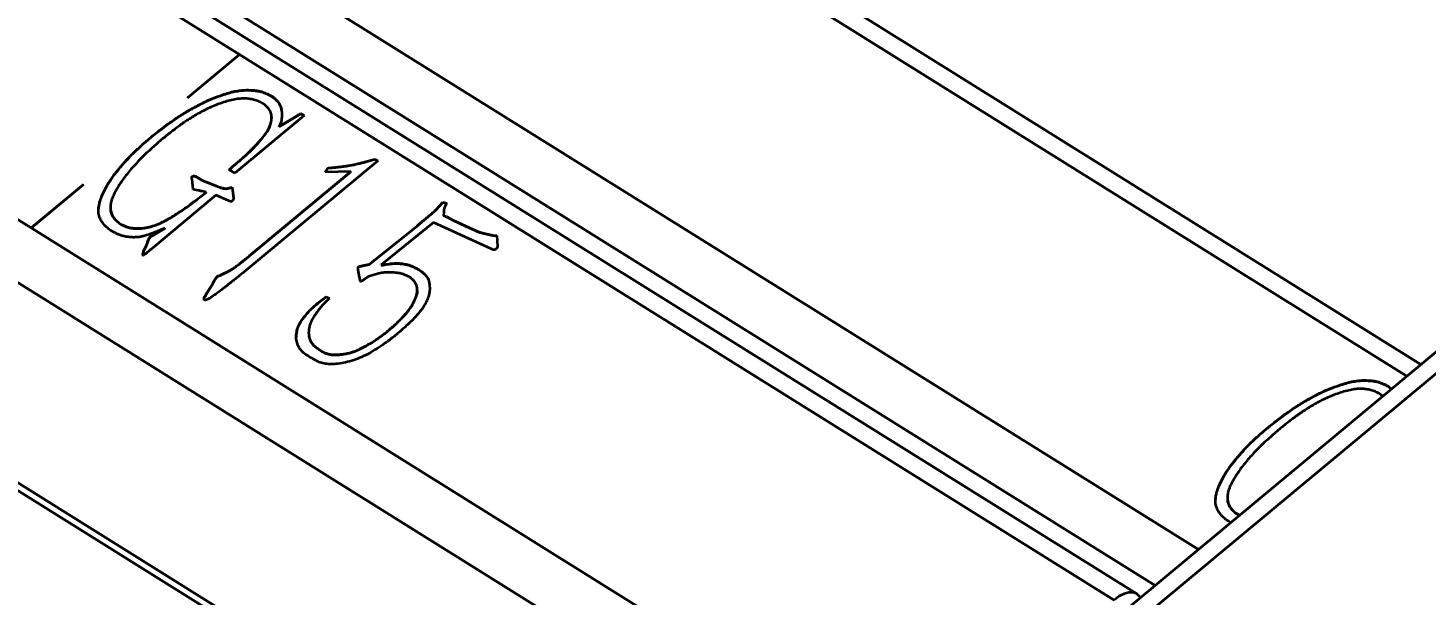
# Model space of a CAD drawing. Header units: millimetres. Extents: x 0 to 14850, y 0 to 10716.
# Drawn here: x 7693 to 8901, y 6221 to 6711 of the extents above; entities that cross this region are included whole.
import ezdxf

# ---------------------------------------------------------------- set-up
doc = ezdxf.new("R2010")
doc.units = ezdxf.units.MM
doc.header["$LTSCALE"] = 50
doc.layers.add('迈迪拼图', color=7, linetype='Continuous', lineweight=0)
doc.styles.add('SLDTEXTSTYLE4', font='SIMSUN.TTC')
doc.dimstyles.new('SLDDIMSTYLE0', dxfattribs={"dimtxt": 175, "dimasz": 175, "dimexe": 0, "dimexo": 0.0625, "dimgap": 43.75, "dimtad": 2, "dimlfac": 0.3, "dimrnd": 1e-09, "dimzin": 12, "dimdsep": 46, "dimtxsty": 'SLDTEXTSTYLE4', "dimsah": 1, "dimcen": 0.09, "dimadec": 0, "dimazin": 3, "dimtfac": 1, "dimtdec": 3, "dimtofl": 0, "dimtmove": 0, "dimatfit": 3, "dimfxl": 0, "dimfrac": 2, "dimtolj": 1, "dimtzin": 12, "dimarcsym": 0})

# ---------------------------------------------------------------- blocks, each defined once
blk = doc.blocks.new('_D')
at = {"layer": '迈迪拼图'}
for p, q in [((2446.4, 6897.1), (1201.3, 5860.7)), ((1235, 5888.8), (7482.3, 1989.1)), ((8693.7, 2997.4), (7448.5, 1961))]:
    blk.add_line(p, q, dxfattribs=at)
for points in [[(1235, 5888.8), (1349.4, 5785.7), (1377.9, 5831.4)], [(7482.3, 1989.1), (7367.9, 2092.3), (7339.4, 2046.6)]]:
    blk.add_solid(points, dxfattribs=at)
at = {"layer": '迈迪拼图', "insert": (4293.7, 4219.6), "char_height": 175, "attachment_point": 1, "rotation": 328.0268, "style": 'SLDTEXTSTYLE4'}
blk.add_mtext('2550', dxfattribs=at)

msp = doc.modelspace()

# ---------------------------------------------------------------- linework, layer by layer
at = {"color": 7, "linetype": 'Continuous', "lineweight": 35}
for p, q in [((8631.333, 6216.61), (6875.727, 7312.495)), ((8651.035, 6221.947), (6895.429, 7317.832)), ((6695.648, 7162.614), (8451.254, 6066.729)), ((8896.374, 6420.243), (7982.82, 6990.503)), ((9519.623, 6938.977), (8564.194, 6143.768)), ((9538.895, 6936.296), (8577.498, 6136.119)), ((6696.462, 6927.88), (8302.088, 5925.615)), ((7875.788, 6687.909), (7830.982, 6650.617)), ((7831.007, 6650.601), (7875.813, 6687.894)), ((7875.813, 6687.894), (7875.788, 6687.909)), ((7875.791, 6687.876), (7875.788, 6687.909)), ((7830.982, 6650.617), (7831.007, 6650.601)), ((7903.166, 6652.161), (7903.146, 6652.39)), ((7820.729, 6632.408), (7820.708, 6632.638)), ((7931.614, 6635.238), (7871.959, 6585.587)), ((7910.24, 6625.824), (7928.738, 6637.033)), ((7910.26, 6625.595), (7928.759, 6636.803)), ((7928.738, 6637.033), (7931.614, 6635.238)), ((7928.759, 6636.803), (7928.738, 6637.033)), ((7928.759, 6636.803), (7931.465, 6635.114)), ((7911.845, 6629.953), (7910.24, 6625.824)), ((7910.26, 6625.595), (7910.24, 6625.824)), ((7995.399, 6596.086), (7878.222, 6498.921)), ((7985.037, 6595.476), (7992.772, 6597.726)), ((7985.058, 6595.247), (7985.037, 6595.476)), ((7985.058, 6595.247), (7992.793, 6597.497)), ((7992.772, 6597.726), (7995.399, 6596.086)), ((7992.793, 6597.497), (7992.772, 6597.726)), ((7992.793, 6597.497), (7995.25, 6595.963)), ((7837.741, 6582.908), (7843.492, 6579.318)), ((7837.762, 6582.678), (7837.741, 6582.908)), ((7837.762, 6582.678), (7843.513, 6579.089)), ((7871.959, 6585.587), (7866.69, 6588.543)), ((7885.618, 6515.16), (7972.134, 6586.856)), ((7885.639, 6514.93), (7972.154, 6586.627)), ((7949.758, 6586.382), (7952.551, 6590.102)), ((7972.134, 6586.856), (7949.758, 6586.382)), ((7949.954, 6586.386), (7952.571, 6589.872)), ((7952.571, 6589.872), (7952.551, 6590.102)), ((7972.154, 6586.627), (7972.134, 6586.856)), ((7740.965, 6575.695), (7696.159, 6538.403)), ((7696.184, 6538.387), (7740.99, 6575.68)), ((7740.99, 6575.68), (7740.965, 6575.695)), ((7740.968, 6575.662), (7740.965, 6575.695)), ((7835.857, 6571.257), (7834.856, 6580.196)), ((7840.037, 6570.548), (7835.857, 6571.257)), ((7843.492, 6579.318), (7849.574, 6577.09)), ((7843.513, 6579.089), (7843.492, 6579.318)), ((7843.513, 6579.089), (7849.594, 6576.86)), ((7849.574, 6577.09), (7856.93, 6574.113)), ((7849.594, 6576.86), (7849.574, 6577.09)), ((7849.594, 6576.86), (7856.951, 6573.883)), ((7856.951, 6573.883), (7856.93, 6574.113)), ((7865.784, 6572.434), (7869.458, 6573.371)), ((7865.805, 6572.204), (7865.784, 6572.434)), ((7865.805, 6572.204), (7869.478, 6573.142)), ((7869.458, 6573.371), (7870.66, 6563.927)), ((7869.478, 6573.142), (7869.458, 6573.371)), ((7869.478, 6573.142), (7870.68, 6563.698)), ((7855.538, 6566.336), (7800.71, 6520.702)), ((7840.198, 6563.702), (7847.068, 6569.058)), ((7840.219, 6563.473), (7840.198, 6563.702)), ((7840.219, 6563.473), (7847.088, 6568.828)), ((7847.088, 6568.828), (7847.068, 6569.058)), ((7865.966, 6561.727), (7855.538, 6566.336)), ((7867.862, 6560.875), (7865.966, 6561.727)), ((8045.704, 6554.091), (8051.563, 6560.363)), ((8045.725, 6553.862), (8051.583, 6560.134)), ((8051.563, 6560.363), (8054.857, 6559.589)), ((8051.583, 6560.134), (8051.563, 6560.363)), ((8051.583, 6560.134), (8054.878, 6559.36)), ((8045.725, 6553.862), (8045.704, 6554.091)), ((8052.316, 6551.58), (8052.01, 6549.205)), ((8052.03, 6548.976), (8052.01, 6549.205)), ((8055.309, 6547.763), (8060.578, 6544.807)), ((8055.33, 6547.534), (8055.309, 6547.763)), ((8055.33, 6547.534), (8060.599, 6544.577)), ((7696.159, 6538.403), (7696.184, 6538.387)), ((7771.495, 6542.57), (7771.475, 6542.8)), ((7802.118, 6532.318), (7811.463, 6538.028)), ((7802.138, 6532.088), (7811.484, 6537.799)), ((7811.484, 6537.799), (7811.463, 6538.028)), ((8043.587, 6542.919), (7998.16, 6506.144)), ((8012.012, 6526.049), (8029.221, 6540.01)), ((8012.032, 6525.819), (8029.241, 6539.781)), ((8029.241, 6539.781), (8029.221, 6540.01)), ((8093.881, 6519.838), (8043.587, 6542.919)), ((8060.578, 6544.807), (8071.219, 6540.065)), ((8060.599, 6544.577), (8060.578, 6544.807)), ((8060.599, 6544.577), (8071.239, 6539.835)), ((8071.219, 6540.065), (8080.016, 6535.856)), ((8071.239, 6539.835), (8071.219, 6540.065)), ((8071.239, 6539.835), (8080.036, 6535.627)), ((8080.036, 6535.627), (8080.016, 6535.856)), ((8085.668, 6533.943), (8090.591, 6532.818)), ((8085.689, 6533.714), (8085.668, 6533.943)), ((7793.851, 6519.853), (7795.514, 6522.996)), ((7793.872, 6519.624), (7795.535, 6522.766)), ((7795.514, 6522.996), (7797.1, 6527.469)), ((7795.535, 6522.766), (7795.514, 6522.996)), ((7795.535, 6522.766), (7797.12, 6527.24)), ((7797.12, 6527.24), (7797.1, 6527.469)), ((7799.187, 6530.964), (7802.118, 6532.318)), ((7799.208, 6530.735), (7799.187, 6530.964)), ((7799.208, 6530.735), (7802.138, 6532.088)), ((7802.138, 6532.088), (7802.118, 6532.318)), ((7988.002, 6506.737), (8012.012, 6526.049)), ((7988.022, 6506.508), (8012.032, 6525.819)), ((8012.032, 6525.819), (8012.012, 6526.049)), ((8085.689, 6533.714), (8090.612, 6532.589)), ((8090.612, 6532.589), (8090.591, 6532.818)), ((8094.543, 6531.919), (8098.045, 6531.68)), ((8094.563, 6531.689), (8094.543, 6531.919)), ((8094.563, 6531.689), (8098.059, 6531.451)), ((8098.045, 6531.68), (8098.61, 6522.016)), ((7793.872, 6519.624), (7793.851, 6519.853)), ((7885.639, 6514.93), (7885.618, 6515.16)), ((7979.657, 6495.604), (7978.335, 6501.845)), ((7982.045, 6505.657), (7988.002, 6506.737)), ((7982.066, 6505.428), (7982.045, 6505.657)), ((7982.066, 6505.428), (7988.022, 6506.508)), ((7992.225, 6497.688), (7987.422, 6496.172)), ((7988.022, 6506.508), (7988.002, 6506.737)), ((7998.181, 6505.915), (7998.16, 6506.144)), ((8031.23, 6501.675), (8031.209, 6501.904)), ((7847.829, 6482.311), (7853.092, 6490.57)), ((7847.85, 6482.082), (7853.113, 6490.34)), ((7853.113, 6490.34), (7853.092, 6490.57)), ((7987.422, 6496.172), (7984.123, 6494.099)), ((7846.13, 6479.191), (7847.829, 6482.311)), ((7846.151, 6478.962), (7846.13, 6479.191)), ((7846.151, 6478.962), (7847.85, 6482.082)), ((7847.85, 6482.082), (7847.829, 6482.311)), ((7944.426, 6473.985), (7950.839, 6478.96)), ((7944.447, 6473.756), (7944.426, 6473.985)), ((7944.447, 6473.756), (7950.86, 6478.731)), ((7950.839, 6478.96), (7953.466, 6477.321)), ((7950.86, 6478.731), (7950.839, 6478.96)), ((7950.86, 6478.731), (7953.487, 6477.091)), ((8008.475, 6452.695), (8008.454, 6452.925)), ((7945.216, 6432.515), (7945.195, 6432.745)), ((8868.041, 6401.525), (8870.884, 6399.027)), ((8868.061, 6401.296), (8868.041, 6401.525)), ((8868.061, 6401.296), (8870.76, 6398.924)), ((8863.345, 6392.753), (8862.228, 6393.895)), ((8785.624, 6381.543), (8785.603, 6381.772)), ((8736.37, 6291.934), (8739.877, 6289.989)), ((8736.39, 6291.705), (8736.37, 6291.934)), ((8736.39, 6291.705), (8739.72, 6289.859))]:
    msp.add_line(p, q, dxfattribs=at)
at = {"color": 8, "linetype": 'Continuous', "lineweight": 35}
for p, q in [((8425.52, 6028.348), (6675.189, 7120.94)), ((8884.267, 6410.166), (7963.117, 6985.166)), ((6691.603, 6937.421), (8306.556, 5929.334)), ((7783.038, 6835.285), (8704.187, 6260.285)), ((8666.807, 6229.173), (7762.58, 6793.61))]:
    msp.add_line(p, q, dxfattribs=at)
at = {"color": 7, "linetype": 'Continuous', "lineweight": 35, "flags": 128}
msp.add_lwpolyline([(8654.133, 6218.624), (8653.396, 6219.758), (8650.961, 6221.993), (8647.851, 6223.139), (8644.185, 6223.153), (8640.103, 6222.034), (8635.764, 6219.824), (8631.333, 6216.61)], dxfattribs=at)
at = {"color": 7, "linetype": 'Continuous', "lineweight": 35}
for points, knots in [([(7820.708, 6632.638), (7823.723, 6634.596), (7829.937, 6638.631), (7838.273, 6643.3), (7845.348, 6646.896), (7850.851, 6649.428), (7856.531, 6651.656), (7862.223, 6653.64), (7867.736, 6655.32), (7872.956, 6656.518), (7877.772, 6657.209), (7882.157, 6657.435), (7886.05, 6657.293), (7889.464, 6657.058), (7892.362, 6656.596), (7895.574, 6655.807), (7899.166, 6654.411), (7901.793, 6653.077), (7903.146, 6652.39)], [0, 0, 0, 0, 0.1268755, 0.26150967, 0.33022947, 0.39832941, 0.46635617, 0.53369075, 0.59775723, 0.65546735, 0.70742019, 0.75440679, 0.79664377, 0.83377544, 0.86579922, 0.89355325, 0.94516293, 1, 1, 1, 1]), ([(7820.729, 6632.408), (7823.744, 6634.366), (7829.958, 6638.402), (7838.293, 6643.07), (7845.368, 6646.667), (7850.871, 6649.198), (7856.552, 6651.426), (7862.243, 6653.411), (7867.756, 6655.091), (7872.976, 6656.289), (7877.793, 6656.98), (7882.178, 6657.206), (7886.071, 6657.063), (7889.485, 6656.829), (7892.383, 6656.366), (7895.595, 6655.577), (7899.186, 6654.182), (7901.813, 6652.848), (7903.166, 6652.161)], [0, 0, 0, 0, 0.1268755, 0.26150967, 0.33022947, 0.39832941, 0.46635617, 0.53369075, 0.59775723, 0.65546735, 0.70742019, 0.75440679, 0.79664377, 0.83377544, 0.86579922, 0.89355325, 0.94516293, 1, 1, 1, 1]), ([(7897.333, 6644.76), (7896.206, 6645.462), (7894.018, 6646.826), (7890.289, 6648.376), (7886.333, 6649.393), (7882.145, 6649.991), (7877.632, 6650.019), (7872.786, 6649.502), (7867.606, 6648.382), (7862.169, 6646.798), (7856.642, 6644.809), (7851.159, 6642.602), (7845.927, 6640.09), (7839.303, 6636.523), (7831.587, 6631.907), (7823.264, 6626.038), (7815.513, 6620.178), (7810.64, 6616.168), (7808.209, 6614.169)], [0, 0, 0, 0, 0.04295326, 0.0833737, 0.12325754, 0.16289483, 0.20439474, 0.24981156, 0.29920065, 0.35380566, 0.41125391, 0.46874835, 0.52579884, 0.58290836, 0.69435175, 0.79876645, 0.89966587, 1, 1, 1, 1]), ([(7866.69, 6588.543), (7867.721, 6589.404), (7869.959, 6591.269), (7873.491, 6594.18), (7877.148, 6597.344), (7880.263, 6600.074), (7882.774, 6602.449), (7884.869, 6604.499), (7887.159, 6606.849), (7890.494, 6610.17), (7894.256, 6614.314), (7898.231, 6619.08), (7901.125, 6623.852), (7902.753, 6627.922), (7903.55, 6631.205), (7903.712, 6633.536), (7903.578, 6635.705), (7902.868, 6638.396), (7900.98, 6641.581), (7898.571, 6643.681), (7897.333, 6644.76)], [0, 0, 0, 0, 0.051376994, 0.111406955, 0.174691022, 0.237462322, 0.27106228, 0.309596685, 0.352539215, 0.400916819, 0.494837396, 0.576505148, 0.652266883, 0.7306303, 0.769331325, 0.80506167, 0.838333602, 0.87002528, 0.933179809, 1, 1, 1, 1]), ([(7903.146, 6652.39), (7903.914, 6651.89), (7905.412, 6650.913), (7907.289, 6649.237), (7908.877, 6647.49), (7910.611, 6645), (7911.947, 6641.485), (7912.434, 6637.784), (7912.307, 6634.856), (7912.297, 6632.935), (7912.114, 6631.336), (7911.928, 6630.379), (7911.845, 6629.953)], [0, 0, 0, 0, 0.09357054, 0.1825143, 0.2690925, 0.35430461, 0.52846014, 0.71500003, 0.80627002, 0.88354456, 0.94813655, 1, 1, 1, 1]), ([(7903.166, 6652.161), (7905.311, 6650.543), (7909.602, 6647.306), (7911.93, 6642.217), (7912.064, 6639.283), (7912.094, 6638.64)], [0, 0, 0, 0, 0.438256177, 0.876884958, 1, 1, 1, 1]), ([(7767.839, 6534.19), (7766.192, 6535.116), (7762.908, 6536.962), (7759.136, 6540.547), (7756.293, 6544.445), (7754.742, 6547.941), (7754.116, 6550.888), (7753.947, 6553.298), (7754.113, 6555.903), (7754.619, 6558.71), (7755.446, 6561.722), (7756.616, 6564.978), (7758.102, 6568.481), (7760.007, 6572.207), (7762.143, 6576.124), (7764.773, 6580.158), (7767.715, 6584.309), (7772.068, 6589.863), (7777.671, 6596.467), (7784.956, 6603.802), (7792.647, 6610.875), (7801.049, 6618.069), (7810.359, 6625.49), (7817.207, 6630.219), (7820.708, 6632.638)], [0, 0, 0, 0, 0.0403002, 0.08035589, 0.1194723, 0.15735705, 0.17675854, 0.19754225, 0.22012137, 0.24424942, 0.27049177, 0.29895608, 0.33040396, 0.36410791, 0.40024635, 0.43762732, 0.47738624, 0.51863216, 0.59947935, 0.67349709, 0.74692892, 0.82693022, 0.91150208, 1, 1, 1, 1]), ([(7754.076, 6551.929), (7754.204, 6554.313), (7754.506, 6559.917), (7758.122, 6568.536), (7763.058, 6577.667), (7771.511, 6589.316), (7784.017, 6603.101), (7801.302, 6618.478), (7814.253, 6627.765), (7820.729, 6632.408)], [0, 0, 0, 0, 0.07598051, 0.17860646, 0.2812826, 0.38397374, 0.58926835, 0.79465037, 1, 1, 1, 1]), ([(7866.71, 6588.314), (7871.746, 6592.491), (7881.816, 6600.845), (7892.936, 6612.165), (7900.397, 6621.8), (7903.584, 6628.848), (7903.572, 6633.317), (7903.567, 6635.084)], [0, 0, 0, 0, 0.30070689, 0.60136505, 0.75160285, 0.90177448, 1, 1, 1, 1]), ([(7808.209, 6614.169), (7805.065, 6611.474), (7798.551, 6605.891), (7791.043, 6598.466), (7785.18, 6592.328), (7781.18, 6587.819), (7777.628, 6583.483), (7774.616, 6579.319), (7772.05, 6575.398), (7769.749, 6571.844), (7767.995, 6568.594), (7766.579, 6565.673), (7765.585, 6562.986), (7764.767, 6560.495), (7764.464, 6558.14), (7764.35, 6555.288), (7764.741, 6552.034), (7766.039, 6548.51), (7768.214, 6545.364), (7770.367, 6543.671), (7771.475, 6542.8)], [0, 0, 0, 0, 0.12772602, 0.26455709, 0.33323675, 0.39828192, 0.45892292, 0.51622175, 0.56913463, 0.61693323, 0.65912117, 0.6964719, 0.73007193, 0.76120722, 0.79039145, 0.81747753, 0.86728566, 0.91198502, 0.95473253, 1, 1, 1, 1]), ([(7952.551, 6590.102), (7954.525, 6590.27), (7958.226, 6590.586), (7963.36, 6591.157), (7967.705, 6591.747), (7972.528, 6592.518), (7978.219, 6593.795), (7982.703, 6594.901), (7985.037, 6595.476)], [0, 0, 0, 0, 0.17951863, 0.33651508, 0.46799888, 0.57712739, 0.77982118, 1, 1, 1, 1]), ([(7952.571, 6589.872), (7954.546, 6590.041), (7958.246, 6590.357), (7963.38, 6590.927), (7967.725, 6591.517), (7972.548, 6592.289), (7978.239, 6593.566), (7982.723, 6594.671), (7985.058, 6595.247)], [0, 0, 0, 0, 0.17951863, 0.33651508, 0.46799888, 0.57712739, 0.77982118, 1, 1, 1, 1]), ([(7834.856, 6580.196), (7834.708, 6580.703), (7834.485, 6581.465), (7834.811, 6582.532), (7835.597, 6582.842), (7836.215, 6583.082), (7836.975, 6583.089), (7837.459, 6582.975), (7837.741, 6582.908)], [0, 0, 0, 0, 0.35048388, 0.52708431, 0.64707983, 0.75078317, 0.85477418, 1, 1, 1, 1]), ([(7834.667, 6581.025), (7834.653, 6581.085), (7834.6, 6581.314), (7834.662, 6581.715), (7834.847, 6582.259), (7835.522, 6582.584), (7836.225, 6582.862), (7837.036, 6582.852), (7837.52, 6582.736), (7837.762, 6582.678)], [0, 0, 0, 0, 0.05326978, 0.20253411, 0.34798941, 0.50864708, 0.67302888, 0.83636909, 1, 1, 1, 1]), ([(7847.068, 6569.058), (7846.227, 6569.258), (7844.715, 6569.619), (7842.674, 6570.013), (7841.187, 6570.345), (7840.361, 6570.491), (7840.037, 6570.548)], [0, 0, 0, 0, 0.36279874, 0.65247481, 0.86399134, 1, 1, 1, 1]), ([(7856.93, 6574.113), (7857.437, 6573.891), (7858.769, 6573.31), (7861.142, 6572.749), (7863.59, 6572.177), (7865.168, 6572.361), (7865.784, 6572.434)], [0, 0, 0, 0, 0.191467101, 0.50341413, 0.805851156, 1, 1, 1, 1]), ([(7856.951, 6573.883), (7857.458, 6573.662), (7858.79, 6573.081), (7861.163, 6572.519), (7863.611, 6571.947), (7865.188, 6572.132), (7865.805, 6572.204)], [0, 0, 0, 0, 0.191467101, 0.50341413, 0.805851156, 1, 1, 1, 1]), ([(7771.475, 6542.8), (7772.572, 6542.071), (7774.788, 6540.6), (7778.836, 6539.039), (7783.319, 6537.971), (7788.3, 6537.729), (7793.681, 6538.139), (7799.334, 6539.424), (7805.123, 6541.354), (7810.777, 6543.95), (7816.219, 6546.976), (7821.389, 6550.232), (7826.226, 6553.527), (7830.898, 6556.753), (7835.517, 6560.128), (7838.589, 6562.473), (7840.198, 6563.702)], [0, 0, 0, 0, 0.05592847, 0.11296138, 0.1707908, 0.23088314, 0.29540561, 0.36708307, 0.44344252, 0.52330691, 0.60529322, 0.68746741, 0.76684431, 0.84135464, 0.91689275, 1, 1, 1, 1]), ([(7771.495, 6542.57), (7772.593, 6541.842), (7774.809, 6540.37), (7778.857, 6538.81), (7783.34, 6537.742), (7788.321, 6537.499), (7793.702, 6537.909), (7799.354, 6539.195), (7805.144, 6541.125), (7810.798, 6543.721), (7816.24, 6546.747), (7821.41, 6550.003), (7826.247, 6553.298), (7830.918, 6556.524), (7835.537, 6559.898), (7838.609, 6562.244), (7840.219, 6563.473)], [0, 0, 0, 0, 0.05592847, 0.11296138, 0.1707908, 0.23088314, 0.29540561, 0.36708307, 0.44344252, 0.52330691, 0.60529322, 0.68746741, 0.76684431, 0.84135464, 0.91689275, 1, 1, 1, 1]), ([(7870.66, 6563.927), (7870.63, 6563.507), (7870.573, 6562.709), (7869.75, 6561.735), (7868.869, 6561.005), (7868.144, 6560.911), (7867.862, 6560.875)], [0, 0, 0, 0, 0.31628752, 0.60162371, 0.84553076, 1, 1, 1, 1]), ([(8054.857, 6559.589), (8054.382, 6558.692), (8053.581, 6557.18), (8052.678, 6555.123), (8052.261, 6553.333), (8052.297, 6552.191), (8052.316, 6551.58)], [0, 0, 0, 0, 0.34501456, 0.58190106, 0.77618076, 1, 1, 1, 1]), ([(7764.529, 6554.729), (7764.518, 6554.618), (7764.297, 6552.272), (7765.866, 6547.657), (7769.62, 6544.265), (7771.495, 6542.57)], [0, 0, 0, 0, 0.02429166, 0.51262625, 1, 1, 1, 1]), ([(8029.221, 6540.01), (8029.851, 6540.535), (8031.21, 6541.666), (8033.384, 6543.476), (8035.844, 6545.519), (8038.432, 6547.688), (8040.957, 6549.74), (8042.968, 6551.555), (8044.547, 6552.932), (8045.364, 6553.75), (8045.704, 6554.091)], [0, 0, 0, 0, 0.11301639, 0.24356981, 0.38971169, 0.5533906, 0.70927528, 0.83599152, 0.93155038, 1, 1, 1, 1]), ([(8029.241, 6539.781), (8029.872, 6540.305), (8031.231, 6541.436), (8033.405, 6543.246), (8035.864, 6545.29), (8038.452, 6547.459), (8040.978, 6549.51), (8042.989, 6551.326), (8044.568, 6552.703), (8045.384, 6553.521), (8045.725, 6553.862)], [0, 0, 0, 0, 0.11301639, 0.24356981, 0.38971169, 0.5533906, 0.70927528, 0.83599152, 0.93155038, 1, 1, 1, 1]), ([(8052.01, 6549.205), (8052.622, 6548.902), (8053.683, 6548.376), (8054.826, 6547.945), (8055.309, 6547.763)], [0, 0, 0, 0, 0.5771569, 1, 1, 1, 1]), ([(8052.03, 6548.976), (8052.642, 6548.672), (8053.703, 6548.147), (8054.846, 6547.716), (8055.33, 6547.534)], [0, 0, 0, 0, 0.5771569, 1, 1, 1, 1]), ([(7811.463, 6538.028), (7810.511, 6537.661), (7808.221, 6536.778), (7804.437, 6535.033), (7799.575, 6533.147), (7794.949, 6531.567), (7790.83, 6530.505), (7787.485, 6530.075), (7784.032, 6529.982), (7780.517, 6530.197), (7777.038, 6530.709), (7773.738, 6531.594), (7770.607, 6532.692), (7768.759, 6533.692), (7767.839, 6534.19)], [0, 0, 0, 0, 0.066930892, 0.160894568, 0.277311355, 0.408831811, 0.478532471, 0.549522484, 0.621850951, 0.697470181, 0.77465183, 0.849585518, 0.925121983, 1, 1, 1, 1]), ([(8080.016, 6535.856), (8080.865, 6535.486), (8082.65, 6534.708), (8084.63, 6534.206), (8085.668, 6533.943)], [0, 0, 0, 0, 0.475815778, 1, 1, 1, 1]), ([(8080.036, 6535.627), (8080.886, 6535.257), (8082.671, 6534.479), (8084.651, 6533.977), (8085.689, 6533.714)], [0, 0, 0, 0, 0.475815778, 1, 1, 1, 1]), ([(7797.1, 6527.469), (7797.323, 6528.179), (7797.717, 6529.433), (7798.742, 6530.501), (7799.187, 6530.964)], [0, 0, 0, 0, 0.56577634, 1, 1, 1, 1]), ([(7797.12, 6527.24), (7797.343, 6527.949), (7797.737, 6529.204), (7798.762, 6530.271), (7799.208, 6530.735)], [0, 0, 0, 0, 0.56577634, 1, 1, 1, 1]), ([(8090.591, 6532.818), (8091.086, 6532.692), (8091.954, 6532.472), (8093.127, 6532.245), (8093.943, 6532.059), (8094.381, 6531.957), (8094.543, 6531.919)], [0, 0, 0, 0, 0.3800053, 0.66670935, 0.87687748, 1, 1, 1, 1]), ([(8090.612, 6532.589), (8091.106, 6532.463), (8091.974, 6532.243), (8093.147, 6532.016), (8093.964, 6531.829), (8094.401, 6531.727), (8094.563, 6531.689)], [0, 0, 0, 0, 0.3800053, 0.66670935, 0.87687748, 1, 1, 1, 1]), ([(8098.61, 6522.016), (8098.542, 6521.592), (8098.423, 6520.859), (8097.737, 6519.911), (8096.762, 6519.525), (8095.898, 6519.17), (8094.783, 6519.262), (8094.216, 6519.624), (8093.881, 6519.838)], [0, 0, 0, 0, 0.242167267, 0.41851047, 0.563975601, 0.683120294, 0.812441691, 1, 1, 1, 1]), ([(7800.71, 6520.702), (7800.083, 6520.175), (7798.905, 6519.184), (7797.221, 6517.846), (7795.8, 6516.717), (7794.674, 6515.817), (7793.757, 6515.135), (7793.122, 6514.76), (7792.708, 6514.414), (7792.074, 6514.619), (7792.711, 6515.826), (7792.828, 6517.09), (7793.23, 6518.634), (7793.679, 6519.515), (7793.851, 6519.853)], [0, 0, 0, 0, 0.146232105, 0.274840223, 0.380762448, 0.466521785, 0.532267764, 0.575424496, 0.601747047, 0.609719918, 0.677559634, 0.79996333, 0.923195136, 1, 1, 1, 1]), ([(7792.393, 6514.952), (7792.43, 6515.051), (7792.591, 6515.48), (7792.977, 6517.051), (7793.482, 6518.503), (7793.872, 6519.624)], [0, 0, 0, 0, 0.06392027, 0.27786225, 1, 1, 1, 1]), ([(7853.092, 6490.57), (7853.525, 6491.388), (7854.273, 6492.804), (7855.348, 6494.595), (7856.104, 6495.74), (7856.872, 6496.546), (7858.226, 6496.947), (7859.901, 6497.753), (7862.163, 6498.71), (7864.656, 6499.945), (7867.268, 6501.357), (7869.974, 6502.943), (7872.76, 6504.891), (7875.358, 6506.754), (7877.708, 6508.68), (7879.976, 6510.511), (7882.683, 6512.701), (7884.589, 6514.298), (7885.618, 6515.16)], [0, 0, 0, 0, 0.076319, 0.1319609, 0.16936546, 0.18699139, 0.21449282, 0.25835662, 0.31399851, 0.3785449, 0.44759003, 0.51804054, 0.59610817, 0.68946766, 0.74640372, 0.8178283, 0.90167214, 1, 1, 1, 1]), ([(7853.113, 6490.34), (7853.545, 6491.159), (7854.293, 6492.574), (7855.369, 6494.366), (7856.124, 6495.51), (7856.893, 6496.317), (7858.247, 6496.717), (7859.922, 6497.523), (7862.183, 6498.481), (7864.676, 6499.716), (7867.288, 6501.128), (7869.995, 6502.714), (7872.78, 6504.662), (7875.378, 6506.525), (7877.728, 6508.451), (7879.996, 6510.281), (7882.703, 6512.471), (7884.61, 6514.068), (7885.639, 6514.93)], [0, 0, 0, 0, 0.076319, 0.1319609, 0.16936546, 0.18699139, 0.21449282, 0.25835662, 0.31399851, 0.3785449, 0.44759003, 0.51804054, 0.59610817, 0.68946766, 0.74640372, 0.8178283, 0.90167214, 1, 1, 1, 1]), ([(7878.222, 6498.921), (7877.139, 6498.061), (7875.063, 6496.412), (7872.166, 6494.007), (7869.443, 6491.892), (7867.086, 6489.942), (7864.932, 6488.262), (7863.04, 6486.816), (7861.495, 6485.545), (7858.941, 6483.638), (7855.37, 6481.073), (7851.622, 6478.421), (7848.734, 6476.739), (7847.303, 6475.976), (7845.94, 6475.597), (7845.57, 6475.968), (7845.421, 6476.118)], [0, 0, 0, 0, 0.10365948, 0.19875551, 0.28425641, 0.3611906, 0.42960333, 0.48840567, 0.53863312, 0.58035654, 0.7249894, 0.86256368, 0.92018947, 0.96040834, 0.98393802, 1, 1, 1, 1]), ([(7978.335, 6501.845), (7978.264, 6502.415), (7978.153, 6503.3), (7978.478, 6504.644), (7980.148, 6505.235), (7981.311, 6505.494), (7982.045, 6505.657)], [0, 0, 0, 0, 0.32577909, 0.50570759, 0.68842225, 1, 1, 1, 1]), ([(7978.308, 6502.67), (7978.29, 6502.879), (7978.253, 6503.315), (7978.359, 6503.982), (7979.085, 6504.733), (7980.501, 6505.054), (7981.55, 6505.305), (7982.066, 6505.428)], [0, 0, 0, 0, 0.14541268, 0.30362155, 0.44990017, 0.72981939, 1, 1, 1, 1]), ([(8023.283, 6495.307), (8022.406, 6495.821), (8020.701, 6496.819), (8017.901, 6497.984), (8015.013, 6498.837), (8011.113, 6499.494), (8006.378, 6499.823), (8001.046, 6499.608), (7996.32, 6498.95), (7993.525, 6498.089), (7992.225, 6497.688)], [0, 0, 0, 0, 0.10498834, 0.20408764, 0.29893541, 0.3927043, 0.57118449, 0.73091892, 0.8748496, 1, 1, 1, 1]), ([(7998.16, 6506.144), (8000.082, 6506.417), (8003.638, 6506.922), (8008.8, 6507.652), (8013.967, 6507.685), (8018.388, 6507.065), (8022.223, 6506.212), (8025.168, 6505.051), (8028.281, 6503.695), (8030.204, 6502.519), (8031.209, 6501.904)], [0, 0, 0, 0, 0.163677599, 0.302938193, 0.438670261, 0.597069948, 0.685933353, 0.781953491, 0.886054715, 1, 1, 1, 1]), ([(7998.181, 6505.915), (8000.102, 6506.187), (8003.658, 6506.693), (8008.82, 6507.423), (8013.988, 6507.456), (8018.409, 6506.835), (8022.244, 6505.982), (8025.188, 6504.821), (8028.302, 6503.466), (8030.225, 6502.289), (8031.23, 6501.675)], [0, 0, 0, 0, 0.163677599, 0.302938193, 0.438670261, 0.597069948, 0.685933353, 0.781953491, 0.886054715, 1, 1, 1, 1]), ([(8031.209, 6501.904), (8032.134, 6501.241), (8033.882, 6499.987), (8036.065, 6498.02), (8037.697, 6496.106), (8039.185, 6493.536), (8039.966, 6489.884), (8040.285, 6485.985), (8039.931, 6482.524), (8039.412, 6479.714), (8038.367, 6476.829), (8037.054, 6473.818), (8035.207, 6470.723), (8033.014, 6467.484), (8030.33, 6464.137), (8026.128, 6459.366), (8019.828, 6453.238), (8014.279, 6448.451), (8011.392, 6445.96)], [0, 0, 0, 0, 0.04609885, 0.08713581, 0.12302436, 0.15545631, 0.22153889, 0.29863451, 0.34115968, 0.38536935, 0.4319244, 0.48047621, 0.5326351, 0.58835996, 0.64773333, 0.71160746, 0.84995161, 1, 1, 1, 1]), ([(8031.23, 6501.675), (8032.889, 6500.465), (8036.201, 6498.049), (8039.44, 6493.442), (8039.827, 6490.046), (8040.015, 6488.394)], [0, 0, 0, 0, 0.3402054, 0.67916515, 1, 1, 1, 1]), ([(7984.123, 6494.099), (7983.706, 6493.792), (7982.972, 6493.254), (7981.905, 6492.588), (7981.248, 6492.208), (7980.703, 6491.824), (7980.234, 6492.226), (7980.048, 6492.902), (7979.863, 6494.105), (7979.733, 6495.05), (7979.657, 6495.604)], [0, 0, 0, 0, 0.17799134, 0.31247569, 0.40725084, 0.45399365, 0.49341065, 0.59486637, 0.76267822, 1, 1, 1, 1]), ([(8008.454, 6452.925), (8009.778, 6454.143), (8012.306, 6456.469), (8015.68, 6459.935), (8018.659, 6463.104), (8021.916, 6466.948), (8025.11, 6471.639), (8027.623, 6476.328), (8028.905, 6480.022), (8029.425, 6482.641), (8029.494, 6485.142), (8029.119, 6487.521), (8028.323, 6489.756), (8027.027, 6491.785), (8025.438, 6493.699), (8024.009, 6494.766), (8023.283, 6495.307)], [0, 0, 0, 0, 0.09596899, 0.18329947, 0.26269001, 0.33361905, 0.46295387, 0.58759982, 0.6467409, 0.70173245, 0.75433091, 0.80539226, 0.85482419, 0.90269796, 0.95063504, 1, 1, 1, 1]), ([(7845.421, 6476.118), (7845.406, 6476.175), (7845.34, 6476.425), (7845.225, 6476.98), (7845.359, 6477.993), (7845.837, 6478.736), (7846.13, 6479.191)], [0, 0, 0, 0, 0.05542297, 0.24418679, 0.53682845, 1, 1, 1, 1]), ([(7845.441, 6475.889), (7845.426, 6475.946), (7845.36, 6476.195), (7845.246, 6476.75), (7845.38, 6477.764), (7845.858, 6478.506), (7846.151, 6478.962)], [0, 0, 0, 0, 0.05542297, 0.24418679, 0.53682845, 1, 1, 1, 1]), ([(7938.228, 6425.55), (7936.574, 6426.536), (7933.504, 6428.367), (7929.747, 6431.508), (7927.036, 6434.986), (7925.384, 6438.99), (7924.613, 6443.494), (7925.139, 6448.234), (7926.368, 6452.825), (7928.612, 6457.096), (7931.64, 6461.281), (7935.336, 6465.624), (7939.53, 6470.022), (7942.823, 6472.687), (7944.426, 6473.985)], [0, 0, 0, 0, 0.08655435, 0.16062209, 0.2307482, 0.30691999, 0.38935526, 0.47697062, 0.56224041, 0.63908257, 0.71876536, 0.81183255, 0.90839165, 1, 1, 1, 1]), ([(7924.928, 6442.659), (7925.003, 6444.884), (7925.155, 6449.422), (7927.958, 6456.157), (7932.705, 6462.371), (7937.964, 6468.39), (7942.286, 6471.967), (7944.447, 6473.756)], [0, 0, 0, 0, 0.19363639, 0.39498326, 0.59661138, 0.79837493, 1, 1, 1, 1]), ([(7953.466, 6477.321), (7952.326, 6476.241), (7950.069, 6474.103), (7946.997, 6470.729), (7944.037, 6467.188), (7941.387, 6463.434), (7938.964, 6459.762), (7937.209, 6456.184), (7936.036, 6452.542), (7935.536, 6448.613), (7935.638, 6444.452), (7936.819, 6441.024), (7938.479, 6438.426), (7940.161, 6436.438), (7942.495, 6434.559), (7944.267, 6433.368), (7945.195, 6432.745)], [0, 0, 0, 0, 0.07985848, 0.15806859, 0.23765315, 0.32342646, 0.40676395, 0.47780836, 0.54815074, 0.62916609, 0.71435008, 0.79875858, 0.84325259, 0.89096007, 0.94286748, 1, 1, 1, 1]), ([(8008.475, 6452.695), (8011.859, 6455.897), (8018.624, 6462.296), (8025.376, 6471.246), (8028.647, 6478.771), (8030.009, 6482.864), (8029.433, 6484.782), (8029.425, 6484.81)], [0, 0, 0, 0, 0.332773806, 0.665207771, 0.831553844, 0.99758367, 1, 1, 1, 1]), ([(7945.195, 6432.745), (7946.324, 6432.04), (7948.616, 6430.61), (7952.146, 6429.402), (7955.36, 6428.747), (7958.245, 6428.623), (7961.526, 6428.752), (7965.14, 6429.131), (7968.905, 6429.842), (7972.674, 6430.763), (7976.318, 6432.041), (7981.1, 6434.165), (7987.051, 6437.389), (7994.246, 6441.811), (8001.506, 6447.019), (8006.079, 6450.907), (8008.454, 6452.925)], [0, 0, 0, 0, 0.06066674, 0.1231841, 0.15687316, 0.19492576, 0.23784497, 0.28707276, 0.33862716, 0.39016577, 0.44212523, 0.4953923, 0.60696765, 0.72843526, 0.8589935, 1, 1, 1, 1]), ([(7945.216, 6432.515), (7946.345, 6431.811), (7948.637, 6430.38), (7952.167, 6429.173), (7955.38, 6428.517), (7958.266, 6428.394), (7961.546, 6428.523), (7965.16, 6428.902), (7968.926, 6429.613), (7972.694, 6430.534), (7976.338, 6431.812), (7981.121, 6433.936), (7987.071, 6437.159), (7994.266, 6441.582), (8001.526, 6446.79), (8006.1, 6450.677), (8008.475, 6452.695)], [0, 0, 0, 0, 0.06066674, 0.1231841, 0.15687316, 0.19492576, 0.23784497, 0.28707276, 0.33862716, 0.39016577, 0.44212523, 0.4953923, 0.60696765, 0.72843526, 0.8589935, 1, 1, 1, 1]), ([(7936.036, 6445.173), (7936.078, 6444.278), (7936.216, 6441.319), (7939.216, 6436.678), (7943.215, 6433.903), (7945.216, 6432.515)], [0, 0, 0, 0, 0.178168976, 0.588796786, 1, 1, 1, 1]), ([(8011.392, 6445.96), (8010.019, 6444.901), (8007.362, 6442.853), (8003.501, 6439.905), (7999.74, 6437.285), (7995.187, 6434.116), (7989.624, 6430.728), (7983.004, 6427.226), (7976.318, 6424.375), (7969.417, 6422.37), (7962.788, 6420.98), (7956.68, 6420.321), (7951.318, 6420.504), (7946.548, 6421.441), (7942.252, 6423.223), (7939.623, 6424.743), (7938.228, 6425.55)], [0, 0, 0, 0, 0.068104381, 0.131741279, 0.190445954, 0.245284589, 0.346150575, 0.437125368, 0.523944947, 0.609986976, 0.69157854, 0.761606118, 0.823583874, 0.878970521, 0.935769507, 1, 1, 1, 1]), ([(8785.603, 6381.772), (8788.618, 6383.73), (8794.832, 6387.766), (8803.168, 6392.434), (8810.243, 6396.031), (8815.746, 6398.563), (8821.426, 6400.79), (8827.118, 6402.775), (8832.631, 6404.455), (8837.851, 6405.653), (8842.667, 6406.344), (8847.052, 6406.57), (8850.945, 6406.428), (8854.359, 6406.193), (8857.257, 6405.73), (8860.469, 6404.941), (8864.061, 6403.546), (8866.687, 6402.212), (8868.041, 6401.525)], [0, 0, 0, 0, 0.1268755, 0.26150967, 0.33022947, 0.39832941, 0.46635617, 0.53369075, 0.59775723, 0.65546735, 0.70742019, 0.75440679, 0.79664377, 0.83377544, 0.86579922, 0.89355325, 0.94516293, 1, 1, 1, 1]), ([(8785.624, 6381.543), (8788.639, 6383.501), (8794.853, 6387.536), (8803.188, 6392.205), (8810.263, 6395.802), (8815.766, 6398.333), (8821.446, 6400.561), (8827.138, 6402.545), (8832.651, 6404.225), (8837.871, 6405.423), (8842.688, 6406.115), (8847.072, 6406.34), (8850.966, 6406.198), (8854.38, 6405.963), (8857.278, 6405.501), (8860.49, 6404.712), (8864.081, 6403.316), (8866.708, 6401.983), (8868.061, 6401.296)], [0, 0, 0, 0, 0.1268755, 0.26150967, 0.33022947, 0.39832941, 0.46635617, 0.53369075, 0.59775723, 0.65546735, 0.70742019, 0.75440679, 0.79664377, 0.83377544, 0.86579922, 0.89355325, 0.94516293, 1, 1, 1, 1]), ([(8862.228, 6393.895), (8861.101, 6394.597), (8858.913, 6395.96), (8855.183, 6397.511), (8851.227, 6398.527), (8847.04, 6399.125), (8842.527, 6399.153), (8837.681, 6398.636), (8832.501, 6397.517), (8827.064, 6395.932), (8821.537, 6393.943), (8816.054, 6391.737), (8810.822, 6389.225), (8804.198, 6385.658), (8796.482, 6381.042), (8788.159, 6375.173), (8780.408, 6369.312), (8775.534, 6365.303), (8773.104, 6363.304)], [0, 0, 0, 0, 0.04295326, 0.0833737, 0.12325754, 0.16289483, 0.20439474, 0.24981156, 0.29920065, 0.35380566, 0.41125391, 0.46874835, 0.52579884, 0.58290836, 0.69435175, 0.79876645, 0.89966587, 1, 1, 1, 1]), ([(8732.734, 6283.325), (8731.087, 6284.251), (8727.802, 6286.097), (8724.03, 6289.682), (8721.188, 6293.58), (8719.637, 6297.075), (8719.011, 6300.023), (8718.842, 6302.432), (8719.008, 6305.038), (8719.514, 6307.845), (8720.341, 6310.856), (8721.511, 6314.112), (8722.997, 6317.615), (8724.902, 6321.342), (8727.038, 6325.259), (8729.668, 6329.293), (8732.61, 6333.444), (8736.963, 6338.998), (8742.566, 6345.602), (8749.851, 6352.937), (8757.542, 6360.01), (8765.944, 6367.203), (8775.254, 6374.624), (8782.102, 6379.354), (8785.603, 6381.772)], [0, 0, 0, 0, 0.0403002, 0.08035589, 0.1194723, 0.15735705, 0.17675854, 0.19754225, 0.22012137, 0.24424942, 0.27049177, 0.29895608, 0.33040396, 0.36410791, 0.40024635, 0.43762732, 0.47738624, 0.51863216, 0.59947935, 0.67349709, 0.74692892, 0.82693022, 0.91150208, 1, 1, 1, 1]), ([(8718.97, 6301.064), (8719.099, 6303.448), (8719.4, 6309.052), (8723.017, 6317.67), (8727.953, 6326.802), (8736.406, 6338.451), (8748.912, 6352.235), (8766.196, 6367.613), (8779.148, 6376.9), (8785.624, 6381.543)], [0, 0, 0, 0, 0.07598051, 0.17860646, 0.2812826, 0.38397374, 0.58926835, 0.79465037, 1, 1, 1, 1]), ([(8773.104, 6363.304), (8769.96, 6360.608), (8763.446, 6355.026), (8755.938, 6347.6), (8750.075, 6341.463), (8746.075, 6336.954), (8742.523, 6332.618), (8739.511, 6328.454), (8736.945, 6324.532), (8734.644, 6320.978), (8732.89, 6317.729), (8731.474, 6314.807), (8730.479, 6312.12), (8729.662, 6309.63), (8729.359, 6307.275), (8729.245, 6304.422), (8729.636, 6301.169), (8730.934, 6297.645), (8733.109, 6294.498), (8735.262, 6292.805), (8736.37, 6291.934)], [0, 0, 0, 0, 0.12772602, 0.26455709, 0.33323675, 0.39828192, 0.45892292, 0.51622175, 0.56913463, 0.61693323, 0.65912117, 0.6964719, 0.73007193, 0.76120722, 0.79039145, 0.81747753, 0.86728566, 0.91198502, 0.95473253, 1, 1, 1, 1]), ([(8729.424, 6303.864), (8729.413, 6303.753), (8729.192, 6301.407), (8730.761, 6296.792), (8734.515, 6293.399), (8736.39, 6291.705)], [0, 0, 0, 0, 0.024291659, 0.51262625, 1, 1, 1, 1])]:
    msp.add_open_spline(points, degree=3, knots=knots, dxfattribs=at)

# ---------------------------------------------------------------- dimensions: what is measured, and where the dimension line sits
at = {"layer": '迈迪拼图'}
dim = msp.add_linear_dim(base=(7482.296, 1989.144), p1=(2480.198, 6925.187), p2=(8727.471, 3025.511), angle=328.02675, dimstyle='SLDDIMSTYLE0', dxfattribs=at)
dim.commit()
dim.dimension.update_dxf_attribs({"geometry": '_D', "text_midpoint": (4358.659, 3938.982), "dimtype": 160})

doc.saveas('drawing.dxf')
